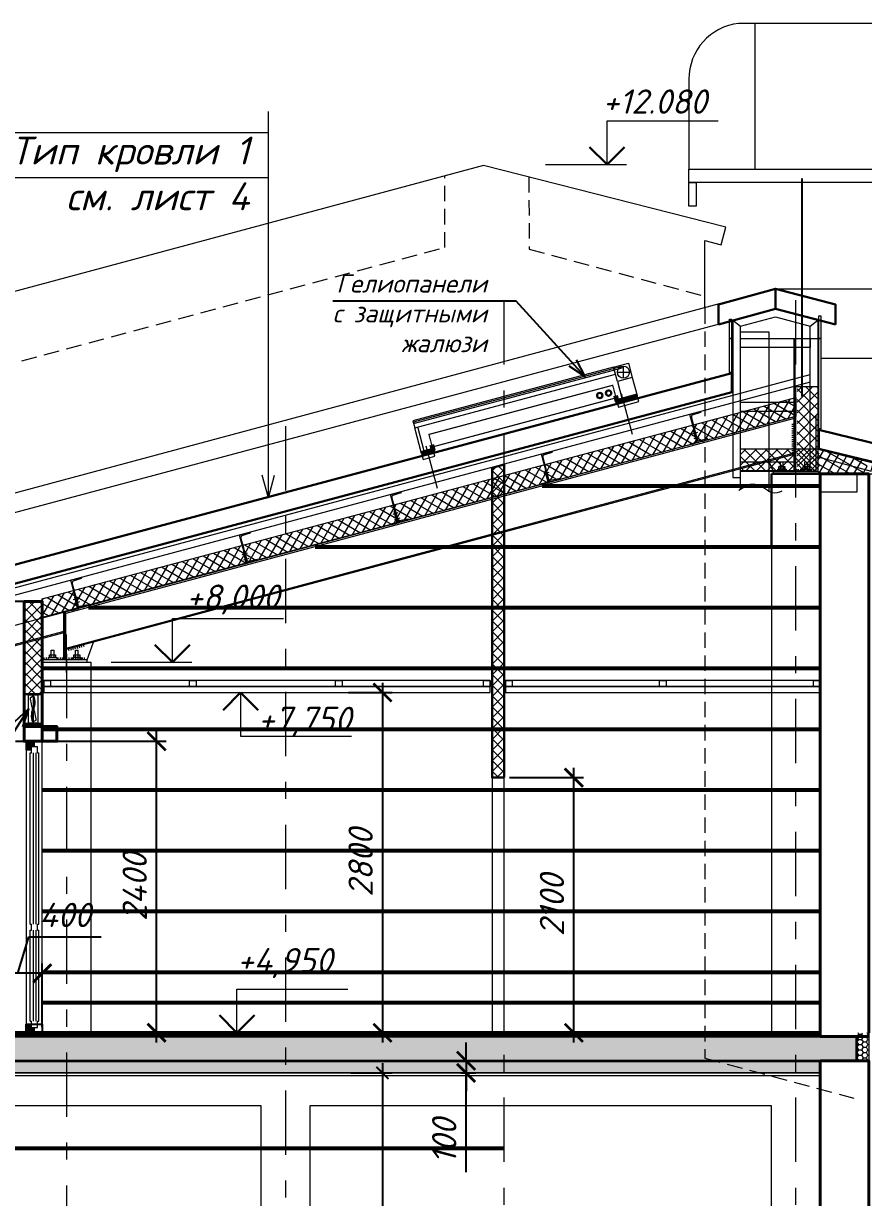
# Model space of a CAD drawing. Header units: millimetres. Extents: x -6419137 to 687965, y -598396 to 179722.
# Drawn here: x 347929 to 354840, y 89715 to 99376 of the extents above; entities that cross this region are included whole.
import ezdxf
from ezdxf.enums import TextEntityAlignment as Align

# ---------------------------------------------------------------- set-up
doc = ezdxf.new("R2010")
doc.units = ezdxf.units.MM
doc.header["$MEASUREMENT"] = 0
doc.linetypes.add('штриховаяX2', pattern=[38.1, 25.4, -12.7])
doc.linetypes.add('Штрихштриховая', pattern=[10936.110735, 5291.666508, -2116.666555, 1411.111116, -2116.666555])
for name, color, linetype, lineweight in [('k_ Металл', 5, 'Continuous', 40), ('Арматура', 72, 'Continuous', 50), ('крыша_Ном._пера__96', 7, 'Continuous', 13), ('Окна ArchiCAD_Ном._пера__96', 7, 'Continuous', 5), ('оси_Ном._пера__96', 7, 'Continuous', 5), ('отделка', 220, 'Continuous', 0), ('перекрытие_Ном._пера__94', 252, 'Continuous', 13), ('перекрытие_Ном._пера__98', 7, 'Continuous', 35), ('подп стены Инжзащита_Ном._пера__96', 7, 'Continuous', 13), ('подп стены Инжзащита_Ном._пера__99', 7, 'Continuous', 40), ('стены внутр_Ном._пера__96', 7, 'Continuous', 13), ('стены внутр_Ном._пера__99', 7, 'Continuous', 30), ('стены наруж_Ном._пера__96', 7, 'Continuous', 13), ('стены наруж_Ном._пера__99', 7, 'Continuous', 40), ('стены02_Ном._пера__99', 7, 'Continuous', 40), ('текст_Ном._пера__1', 7, 'Continuous', 25), ('текст_Ном._пера__96', 7, 'Continuous', 5), ('чертеж_Ном._пера__91', 250, 'Continuous', 5), ('чертеж_Ном._пера__96', 7, 'Continuous', 13), ('чертеж_Ном._пера__98', 7, 'Continuous', 35), ('Штриховка', 7, 'Continuous', 5)]:
    doc.layers.add(name, color=color, linetype=linetype, lineweight=lineweight)
doc.layers.add('Конструкции', color=7, linetype='Continuous', lineweight=5, true_color=0x0000e6)
doc.layers.add('оборудование_Ном._пера__1', color=7, linetype='Continuous', lineweight=5, true_color=0x7a3d00)
for name, color, linetype in [('крыша', 7, 'Continuous'), ('Окна ArchiCAD', 7, 'Continuous'), ('оси', 7, 'Continuous'), ('размеры', 7, 'Continuous'), ('текст', 7, 'Continuous')]:
    doc.layers.add(name, color=color, linetype=linetype)
doc.styles.get("Standard").update_dxf_attribs({"font": 'isocpeui.ttf'})
doc.styles.add('СГЕНЕРИР_СТИЛЬ_1', font='gost_2_304-81_type.ttf')
doc.dimstyles.get("Standard").update_dxf_attribs({"dimtxt": 150, "dimasz": 100, "dimexe": 100, "dimexo": 100, "dimgap": 80, "dimtad": 1, "dimtoh": 1, "dimdec": 0, "dimzin": 0, "dimdsep": 46, "dimtxsty": 'Standard', "dimblk": 'ARCHTICK', "dimblk2": 'ARCHTICK', "dimcen": 0.09, "dimdle": 100, "dimadec": 0, "dimazin": 0, "dimtfac": 1, "dimtdec": 0, "dimtofl": 0, "dimtmove": 0, "dimatfit": 3, "dimfxl": 1, "dimtolj": 1, "dimtzin": 0, "dimarcsym": 0})
doc.dimstyles.new('STEP', dxfattribs={"dimtxt": 200, "dimasz": 150, "dimexe": 80, "dimexo": 80, "dimgap": 80, "dimtad": 1, "dimdec": 0, "dimzin": 0, "dimdsep": 46, "dimtxsty": 'Standard', "dimblk": 'ARCHTICK', "dimcen": 150, "dimdle": 80, "dimadec": 0, "dimazin": 0, "dimtfac": 1, "dimtdec": 0, "dimtofl": 0, "dimtmove": 1, "dimatfit": 3, "dimfxl": 1, "dimtolj": 1, "dimtzin": 0, "dimarcsym": 0})
pattern_1 = [(45, (-85736.95, 50883.57), (-44.194174, 44.194174), []), (135, (-85736.95, 50883.57), (-44.194174, -44.194174), [])]

# ---------------------------------------------------------------- blocks, each defined once
blk = doc.blocks.new('Стандартный маркер сетки[19]_3', base_point=(122747.3, 1172.5))
at = {"layer": 'оси_Ном._пера__96', "linetype": 'Штрихштриховая', "ltscale": 0.1}
blk.add_line((122747.3, -2142), (122747.3, 11720.8), dxfattribs=at)
at = {"layer": 'оси_Ном._пера__96', "style": 'СГЕНЕРИР_СТИЛЬ_1'}
blk.add_attdef('AC_MarkerText_1', text='', height=350, rotation=360, dxfattribs=at).set_placement((122591.2, -3811.7), align=Align.BOTTOM_LEFT)
blk = doc.blocks.new('Стандартный маркер сетки[17]_3', base_point=(114347.3, 2539.6))
at = {"layer": 'оси_Ном._пера__96', "linetype": 'Штрихштриховая', "ltscale": 0.1}
blk.add_line((114347.3, 8601.8), (114347.3, -2142), dxfattribs=at)
at = {"layer": 'оси_Ном._пера__96', "style": 'СГЕНЕРИР_СТИЛЬ_1'}
blk.add_attdef('AC_MarkerText_1', text='', height=350, rotation=360, dxfattribs=at).set_placement((114208.2, -3811.7), align=Align.BOTTOM_LEFT)
blk = doc.blocks.new('Отметка высоты (ГОСТ)[26]_3', base_point=(115341, -142))
at = {"layer": 'чертеж_Ном._пера__91', "linetype": 'Continuous'}
for p, q in [((115341, -142), (115341, 308)), ((115341, 308), (116483, 308)), ((114709, -142), (115541, -142))]:
    blk.add_line(p, q, dxfattribs=at)
at = {"layer": 'чертеж_Ном._пера__98', "linetype": 'Continuous', "lineweight": 30}
for q in [(115161, 38), (115521, 38)]:
    blk.add_line((115341, -142), q, dxfattribs=at)
blk = doc.blocks.new('Элемент разреза_21_1')
at = {"layer": 'Окна ArchiCAD_Ном._пера__96', "linetype": 'Continuous', "true_color": 0x33ccff}
for points in [[(63482.2, 7305), (63482.2, 7350), (63412.2, 7350), (63412.2, 7280), (63457.2, 7280), (63457.2, 7305)], [(63457.2, 5020), (63412.2, 5020), (63412.2, 4950), (63482.2, 4950), (63482.2, 4995), (63457.2, 4995)]]:
    blk.add_hatch(color=140, dxfattribs=at).paths.add_polyline_path(points)
at = {"layer": 'Окна ArchiCAD_Ном._пера__96', "linetype": 'Continuous'}
for p, q in [((63412.2, 7350), (63412.2, 5020)), ((63545.7, 4950), (63545.7, 7350))]:
    blk.add_line(p, q, dxfattribs=at)
at = {"layer": 'Окна ArchiCAD_Ном._пера__96', "color": 140, "linetype": 'Continuous', "true_color": 0x33ccff}
for p, q in [((63412.2, 7350), (63482.2, 7350)), ((63412.2, 7280), (63412.2, 7350)), ((63482.2, 7305), (63482.2, 7350)), ((63412.2, 7280), (63457.2, 7280)), ((63447.2, 7255), (63457.2, 7255)), ((63447.2, 5845), (63447.2, 7255)), ((63457.2, 7255), (63457.2, 7305)), ((63457.2, 7305), (63507.2, 7305)), ((63457.2, 7280), (63457.2, 7305)), ((63457.2, 7305), (63482.2, 7305)), ((63472.2, 5845), (63472.2, 7255)), ((63492.2, 7255), (63492.2, 5845)), ((63507.2, 7255), (63507.2, 7305)), ((63507.2, 7255), (63517.2, 7255)), ((63517.2, 5845), (63517.2, 7255)), ((63447.2, 5845), (63457.2, 5845)), ((63457.2, 5795), (63457.2, 5845)), ((63507.2, 5795), (63507.2, 5845)), ((63507.2, 5845), (63517.2, 5845)), ((63447.2, 5795), (63457.2, 5795)), ((63447.2, 5045), (63447.2, 5795)), ((63472.2, 5045), (63472.2, 5795)), ((63492.2, 5795), (63492.2, 5045)), ((63507.2, 5795), (63517.2, 5795)), ((63517.2, 5045), (63517.2, 5795)), ((63447.2, 5045), (63457.2, 5045)), ((63457.2, 4995), (63457.2, 5045)), ((63507.2, 4995), (63507.2, 5045)), ((63507.2, 5045), (63517.2, 5045)), ((63412.2, 5020), (63457.2, 5020)), ((63412.2, 4950), (63412.2, 5020)), ((63457.2, 4995), (63457.2, 5020)), ((63457.2, 4995), (63507.2, 4995)), ((63457.2, 4995), (63482.2, 4995)), ((63482.2, 4950), (63482.2, 4995))]:
    blk.add_line(p, q, dxfattribs=at)
at = {"layer": 'Окна ArchiCAD_Ном._пера__96', "linetype": 'Continuous'}
blk.add_lwpolyline([(63545.7, 7350), (63412.2, 7350)], dxfattribs=at)
blk = doc.blocks.new('_ArchTick')
at = {"color": 0, "linetype": 'ByBlock', "const_width": 0.15}
blk.add_lwpolyline([(-0.5, -0.5), (0.5, 0.5)], dxfattribs=at)
blk = doc.blocks.new('*D643')
at = {"layer": 'Defpoints', "color": 0, "transparency": 16777216}
for p in [(347783.2, 93470), (349023.9, 93470), (348522.6, 91070)]:
    blk.add_point(p, dxfattribs=at)
at = {"layer": 'размеры', "color": 0, "lineweight": -2, "transparency": 16777216}
for p, q in [((349023.9, 90990), (349023.9, 93550)), ((347863.2, 93470), (349103.9, 93470)), ((348602.6, 91070), (349103.9, 91070))]:
    blk.add_line(p, q, dxfattribs=at)
at = {"layer": 'размеры', "color": 0, "lineweight": -2, "transparency": 16777216, "xscale": 150, "yscale": 150, "zscale": 150}
for p, rotation in [((349023.9, 93470), 90), ((349023.9, 91070), 270)]:
    blk.add_blockref('_ArchTick', p, dxfattribs=dict(at, rotation=rotation))
at = {"layer": 'размеры', "color": 0, "transparency": 16777216, "insert": (348843.9, 92270), "char_height": 200, "attachment_point": 5, "rotation": 90}
blk.add_mtext('\\A1;2400', dxfattribs=at)
blk = doc.blocks.new('*D648')
at = {"layer": 'Defpoints', "color": 0, "transparency": 16777216}
for p in [(350522.7, 93870.3), (350457.4, 91070), (350882.6, 91070)]:
    blk.add_point(p, dxfattribs=at)
at = {"layer": 'размеры', "color": 0, "lineweight": -2, "transparency": 16777216}
for p, q in [((350882.6, 93950.3), (350882.6, 90990)), ((350602.7, 93870.3), (350962.6, 93870.3)), ((350537.4, 91070), (350962.6, 91070))]:
    blk.add_line(p, q, dxfattribs=at)
at = {"layer": 'размеры', "color": 0, "lineweight": -2, "transparency": 16777216, "xscale": 150, "yscale": 150, "zscale": 150}
for p, rotation in [((350882.6, 93870.3), 90), ((350882.6, 91070), 270)]:
    blk.add_blockref('_ArchTick', p, dxfattribs=dict(at, rotation=rotation))
at = {"layer": 'размеры', "color": 0, "transparency": 16777216, "insert": (350702.6, 92470.2), "char_height": 200, "attachment_point": 5, "rotation": 90}
blk.add_mtext('\\A1;2800', dxfattribs=at)
blk = doc.blocks.new('*D650')
at = {"layer": 'Defpoints', "color": 0, "transparency": 16777216}
for p in [(350522.7, 90740), (350457.4, 86120), (350882.6, 86120)]:
    blk.add_point(p, dxfattribs=at)
at = {"layer": 'размеры', "color": 0, "lineweight": -2, "transparency": 16777216}
for p, q in [((350882.6, 90820), (350882.6, 86040)), ((350622.7, 90740), (350962.6, 90740)), ((350557.4, 86120), (350962.6, 86120))]:
    blk.add_line(p, q, dxfattribs=at)
at = {"layer": 'размеры', "color": 0, "lineweight": -2, "transparency": 16777216, "xscale": 100, "yscale": 100, "zscale": 100}
for p, rotation in [((350882.6, 90740), 90), ((350882.6, 86120), 270)]:
    blk.add_blockref('_ArchTick', p, dxfattribs=dict(at, rotation=rotation))
at = {"layer": 'размеры', "color": 0, "transparency": 16777216, "insert": (350727.6, 88430), "char_height": 150, "attachment_point": 5, "rotation": 90}
blk.add_mtext('\\A1;4620', dxfattribs=at)
blk = doc.blocks.new('*D651')
at = {"layer": 'Defpoints', "color": 0, "transparency": 16777216}
for p in [(351446.4, 90840), (351446.4, 90740), (351570.3, 90740)]:
    blk.add_point(p, dxfattribs=at)
at = {"layer": 'размеры', "color": 0, "lineweight": -2, "transparency": 16777216}
for p, q in [((351570.3, 90840), (351570.3, 90990)), ((351526.4, 90840), (351650.3, 90840)), ((351570.3, 90840), (351570.3, 90740)), ((351526.4, 90740), (351650.3, 90740)), ((351570.3, 90740), (351570.3, 90590)), ((351570.3, 89924.4), (351570.3, 90740))]:
    blk.add_line(p, q, dxfattribs=at)
at = {"layer": 'размеры', "color": 0, "lineweight": -2, "transparency": 16777216, "xscale": 150, "yscale": 150, "zscale": 150}
for p, rotation in [((351570.3, 90840), 270), ((351570.3, 90740), 90)]:
    blk.add_blockref('_ArchTick', p, dxfattribs=dict(at, rotation=rotation))
at = {"layer": 'размеры', "color": 0, "transparency": 16777216, "insert": (351390.3, 90177.5), "char_height": 200, "attachment_point": 5, "rotation": 90}
blk.add_mtext('\\A1;100', dxfattribs=at)
blk = doc.blocks.new('*D652')
at = {"layer": 'Defpoints', "color": 0, "transparency": 16777216}
for p in [(351846.6, 93170), (352456.6, 93170), (351846.6, 91070)]:
    blk.add_point(p, dxfattribs=at)
at = {"layer": 'размеры', "color": 0, "lineweight": -2, "transparency": 16777216}
for p, q in [((352456.6, 90990), (352456.6, 93250)), ((351926.6, 93170), (352536.6, 93170)), ((351926.6, 91070), (352536.6, 91070))]:
    blk.add_line(p, q, dxfattribs=at)
at = {"layer": 'размеры', "color": 0, "lineweight": -2, "transparency": 16777216, "xscale": 150, "yscale": 150, "zscale": 150}
for p, rotation in [((352456.6, 93170), 90), ((352456.6, 91070), 270)]:
    blk.add_blockref('_ArchTick', p, dxfattribs=dict(at, rotation=rotation))
at = {"layer": 'размеры', "color": 0, "transparency": 16777216, "insert": (352276.6, 92120), "char_height": 200, "attachment_point": 5, "rotation": 90}
blk.add_mtext('\\A1;2100', dxfattribs=at)
blk = doc.blocks.new('*D654')
at = {"layer": 'Defpoints', "color": 0, "transparency": 16777216}
for p in [(346911.4, 94619.6), (347933.6, 94619.6), (347740.1, 93470)]:
    blk.add_point(p, dxfattribs=at)
at = {"layer": 'размеры', "color": 0, "lineweight": -2, "transparency": 16777216}
for p, q in [((346911.4, 93390), (346911.4, 94699.6)), ((347853.6, 94619.6), (346831.4, 94619.6)), ((347660.1, 93470), (346831.4, 93470))]:
    blk.add_line(p, q, dxfattribs=at)
at = {"layer": 'размеры', "color": 0, "lineweight": -2, "transparency": 16777216, "xscale": 150, "yscale": 150, "zscale": 150}
for p, rotation in [((346911.4, 94619.6), 90), ((346911.4, 93470), 270)]:
    blk.add_blockref('_ArchTick', p, dxfattribs=dict(at, rotation=rotation))
at = {"layer": 'размеры', "color": 0, "transparency": 16777216, "insert": (346731.4, 94044.8), "char_height": 200, "attachment_point": 5, "rotation": 90}
blk.add_mtext('\\A1;1150', dxfattribs=at)
blk = doc.blocks.new('A$C79FA3FF9')
at = {"layer": 'крыша', "lineweight": 5}
for points in [[(709.4, 6813.1), (-971.7, 6813.1)], [(-837.3, 6813.1), (-837.3, 5613.1)], [(-1380.9, 6357.6), (-1380.9, 5613.1), (1093, 5613.1), (1093, 6475.7)]]:
    blk.add_lwpolyline(points, dxfattribs=at)
for points in [[(-1380.9, 5613.1), (393, 5613.1), (393, 5504.8), (-1380.9, 5504.8)], [(-1380.9, 5504.8), (-1322.2, 5504.8), (-1322.2, 5309), (-1380.9, 5309)]]:
    blk.add_lwpolyline(points, close=True, dxfattribs=at)
blk.add_arc((-921.4, 6356.3), 459.6, 96.28168, 180.16958, dxfattribs=at)
blk = doc.blocks.new('Линия_3_3', base_point=(116811.5, 8232.6))
at = {"layer": 'текст_Ном._пера__96', "linetype": 'Continuous'}
for q in [(116811.5, 11413.2), (116761.5, 8419.2), (116861.5, 8419.2)]:
    blk.add_line((116811.5, 8232.6), q, dxfattribs=at)
blk = doc.blocks.new('*D657')
at = {"layer": 'Defpoints', "color": 0, "transparency": 16777216}
for p in [(347683.6, 91560.1), (347683.6, 91040), (348083.6, 91040)]:
    blk.add_point(p, dxfattribs=at)
at = {"layer": 'размеры', "color": 0, "lineweight": -2, "transparency": 16777216}
for p, q in [((347883.6, 91560.1), (347973.6, 91860.1)), ((347973.6, 91860.1), (348568.3, 91860.1)), ((347683.6, 91120), (347683.6, 91640.1)), ((348083.6, 91120), (348083.6, 91640.1)), ((348163.6, 91560.1), (347603.6, 91560.1))]:
    blk.add_line(p, q, dxfattribs=at)
at = {"layer": 'размеры', "color": 0, "lineweight": -2, "transparency": 16777216, "xscale": 150, "yscale": 150, "zscale": 150, "rotation": 180}
blk.add_blockref('_ArchTick', (347683.6, 91560.1), dxfattribs=at)
at = {"layer": 'размеры', "color": 0, "lineweight": -2, "transparency": 16777216, "xscale": 150, "yscale": 150, "zscale": 150}
blk.add_blockref('_ArchTick', (348083.6, 91560.1), dxfattribs=at)
at = {"layer": 'размеры', "color": 0, "transparency": 16777216, "insert": (348270.9, 92040.1), "char_height": 200, "attachment_point": 5}
blk.add_mtext('\\A1;400', dxfattribs=at)
blk = doc.blocks.new('*U591')
for points in [[(0, -0.5), (0, 0.5)], [(1, -0.5), (1, 0.5)], [(2, -0.5), (2, 0.5)], [(3, -0.5), (3, 0.5)], [(4, -0.5), (4, 0.5)], [(5, -0.5), (5, 0.5)], [(6, -0.5), (6, 0.5)], [(7, -0.5), (7, 0.5)]]:
    blk.add_lwpolyline(points)
blk = doc.blocks.new('*U594')
for points in [[(0, -0.5), (0, 0.5)], [(1, -0.5), (1, 0.5)], [(2, -0.5), (2, 0.5)], [(3, -0.5), (3, 0.5)], [(4, -0.5), (4, 0.5)], [(5, -0.5), (5, 0.5)], [(6, -0.5), (6, 0.5)], [(7, -0.5), (7, 0.5)]]:
    blk.add_lwpolyline(points)
blk = doc.blocks.new('*U590')
for points in [[(0, -0.5), (0, 0.5)], [(1, -0.5), (1, 0.5)], [(2, -0.5), (2, 0.5)]]:
    blk.add_lwpolyline(points)
blk = doc.blocks.new('*U592')
for points in [[(0, -0.5), (0, 0.5)], [(1, -0.5), (1, 0.5)]]:
    blk.add_lwpolyline(points)
blk = doc.blocks.new('*U589')
for points in [[(0, -0.5), (0, 0.5)], [(1, -0.5), (1, 0.5)], [(2, -0.5), (2, 0.5)], [(3, -0.5), (3, 0.5)], [(4, -0.5), (4, 0.5)], [(5, -0.5), (5, 0.5)], [(6, -0.5), (6, 0.5)], [(7, -0.5), (7, 0.5)], [(8, -0.5), (8, 0.5)], [(9, -0.5), (9, 0.5)], [(10, -0.5), (10, 0.5)], [(11, -0.5), (11, 0.5)], [(12, -0.5), (12, 0.5)], [(13, -0.5), (13, 0.5)]]:
    blk.add_lwpolyline(points)
blk = doc.blocks.new('*U595')
for p, q in [((0, 0), (0, 240)), ((0, 240), (90, 240)), ((5.6, 22), (5.6, 218)), ((86.2, 231.8), (15.6, 228.5)), ((90, 240), (90, 235.8)), ((90, 0), (0, 0)), ((86.2, 8.2), (15.6, 11.5)), ((90, 4.2), (90, 0))]:
    blk.add_line(p, q)
for centre, radius, start, end in [((16.1, 218), 10.5, 92.70236, 180), ((86, 235.8), 4, 272.70236, 360), ((16.1, 22), 10.5, 180, 267.29764), ((86, 4.2), 4, 0, 87.29764)]:
    blk.add_arc(centre, radius, start, end)
blk = doc.blocks.new('*U593')
at = {"color": 0, "linetype": 'ByBlock', "lineweight": -2}
for p, q in [((-6, 16), (-6, 96.7)), ((0, 100), (-2.7, 100)), ((0, 0), (0, 100)), ((-63, 0), (-63, 2.7)), ((-63, 0), (0, 0)), ((-59.7, 6), (-16, 6))]:
    blk.add_line(p, q, dxfattribs=at)
for centre, radius, start, end in [((-2.7, 96.7), 3.3, 89.04503, 179.97781), ((-59.7, 2.7), 3.3, 90, 180), ((-16, 16), 10, 270, 0)]:
    blk.add_arc(centre, radius, start, end, dxfattribs=at)
blk = doc.blocks.new('A$C38E10AA4')
at = {"layer": 'Штриховка', "lineweight": 0}
h = blk.add_hatch(dxfattribs=at)
h.set_pattern_fill('ANSI37', color=52, scale=500, angle=90)
h.set_pattern_definition([(135, (48216.44, -439061.11), (-44.194174, -44.194174), []), (225, (48216.44, -439061.11), (44.194174, -44.194174), [])])
h.paths.add_polyline_path([(2714.9, 1088), (3353.4, 1088), (3353.4, 1273), (2714.9, 1273)])
h = blk.add_hatch(dxfattribs=at)
h.set_pattern_fill('ANSI37', color=52, scale=500, angle=105)
h.set_pattern_definition([(150, (-115389.38, -120404.83), (-31.25, -54.126588), []), (240, (-115389.38, -120404.83), (54.126588, -31.25), [])])
h.paths.add_polyline_path([(3351.9, 1269.1), (3757.9, 1167.8), (3756.1, 1068), (3351.9, 1068), (3351.9, 1068)])
at = {"color": 52, "lineweight": 5}
blk.add_lwpolyline([(2714.9, 937.3), (2714.9, 2236), (2948, 2236), (2948, 927.1)], dxfattribs=at)
for points in [[(1825.3, 1859.8), (1865.3, 1711.7)], [(1702.6, 1827), (1742.6, 1678.9)], [(116.5, 1243.4), (60.3, 1453.9)], [(91.2, 1236.6), (34.9, 1447.1)]]:
    blk.add_lwpolyline(points)
at = {"layer": 'k_ Металл', "lineweight": 0}
for points in [[(2361.2, 1407.9), (2318, 1395.2)], [(2373.4, 1369.8), (2330.2, 1357.1)], [(1139, 1080.2), (1095.9, 1067.5)], [(-102.7, 747.5), (-145.8, 734.8)], [(-87.6, 703.1), (-130.7, 690.4)], [(-1344.4, 414.8), (-1387.5, 402.1)], [(-1329.3, 370.3), (-1372.5, 357.6)], [(-2732.2, 42.7), (-2775.3, 30)], [(-2722.4, 13.8), (-2765.6, 1.1)]]:
    blk.add_lwpolyline(points, dxfattribs=at)
at = {"layer": 'Конструкции', "color": 253, "lineweight": 0, "ltscale": 200, "true_color": 0xa3a3a3}
blk.add_line((3166.2, 1088), (3166.2, 2182.6), dxfattribs=at)
at = {"layer": 'Конструкции', "color": 5, "lineweight": 0, "ltscale": 200}
for p, q in [((3338.2, 1088), (3338.2, 1552.3)), ((2985.8, 1088), (2948.1, 1171.5))]:
    blk.add_line(p, q, dxfattribs=at)
at = {"layer": 'Конструкции', "linetype": 'Continuous', "lineweight": 0, "ltscale": 5}
for p, q in [((3156.4, 1538.3), (-5234.6, -710.4)), ((3156.4, 1524.2), (-2834.6, -81.4)), ((3156.4, 1237.7), (-2834.6, -367.9)), ((3156.4, 1227.3), (-2834.6, -378.2)), ((756.4, 594.6), (-2834.6, -367.8)), ((756.4, 584.2), (-2834.6, -378.1)), ((-2852.6, -229.2), (-5240.6, -869.2)), ((-2852.6, -239.6), (-5240.6, -879.5))]:
    blk.add_line(p, q, dxfattribs=at)
at = {"layer": 'Конструкции', "lineweight": 0}
for p, q in [((3338.2, 1088), (3338.2, 1443.5)), ((3338.2, 1088), (3338.2, 1443.5)), ((3338.2, 1088), (3338.2, 1443.5)), ((3045.3, 1108), (3045.3, 1168)), ((3045.3, 1168), (3067.5, 1168)), ((3067.5, 1108), (3067.5, 1168)), ((3245.3, 1108), (3245.3, 1168)), ((3267.5, 1108), (3267.5, 1168)), ((-2852.6, -462), (-2852.6, -72.2)), ((-2843.6, -462), (-2843.6, -69.5)), ((-2834.6, -462), (-2834.6, -67.1)), ((-2954.7, -442), (-2954.7, -382)), ((-2954.7, -382), (-2932.5, -382)), ((-2932.5, -442), (-2932.5, -382)), ((-2754.7, -442), (-2754.7, -382)), ((-2754.7, -382), (-2732.5, -382)), ((-2732.5, -442), (-2732.5, -382))]:
    blk.add_line(p, q, dxfattribs=at)
at = {"layer": 'Конструкции', "linetype": 'Continuous', "lineweight": 0, "ltscale": 5}
for points in [[(3001.9, 2592), (3001.9, 2526.8)], [(2651.9, 2331.8), (3001.9, 2425.7), (3351.9, 2332.7)], [(2714.9, 2283.5), (3002, 2360.5), (3289.7, 2284.1)], [(3288.9, 1822.4), (-6027.6, -674.2), (-6043.1, -616.2), (3288.9, 1884.6)]]:
    blk.add_lwpolyline(points, dxfattribs=at)
for points in [[(2651.9, 2329.5), (2651.9, 1038), (2714.9, 1038), (2714.9, 2281.2)], [(3351.9, 2333), (3351.9, 1088), (3288.9, 1088), (3288.9, 2283.7)], [(3288.9, 2106.6), (2714.9, 2106.6), (2714.9, 2182.6), (3288.9, 2182.6)], [(3156.4, 1581.9), (2714.9, 1581.9), (2714.9, 1657.9), (3156.4, 1657.9)], [(3156.4, 1092), (2714.9, 1092), (2714.9, 1168), (3156.4, 1168)]]:
    blk.add_lwpolyline(points, close=True, dxfattribs=at)
at = {"layer": 'Конструкции', "color": 253, "lineweight": 0, "ltscale": 200, "true_color": 0xa3a3a3}
blk.add_lwpolyline([(3351.9, 1088), (3156.4, 1088), (3156.4, 2182.6), (3351.9, 2182.6)], close=True, dxfattribs=at)
at = {"layer": 'Конструкции'}
for points in [[(3288.9, 1822.4), (3288.9, 1884.6)], [(3789.7, 1089.6), (3807.4, 1155.4), (3351.9, 1269.2), (3351.9, 1206.9), (3789.7, 1089.6)]]:
    blk.add_lwpolyline(points, dxfattribs=at)
at = {"layer": 'Конструкции', "lineweight": 0}
for points in [[(3356.1, 1068), (2985.8, 1068), (2985.8, 1088), (3356.1, 1088)], [(3356.1, 1068), (2985.8, 1068), (2985.8, 1088), (3356.1, 1088)], [(3356.1, 1068), (2985.8, 1068), (2985.8, 1088), (3356.1, 1088)], [(3090.4, 1088), (3022.4, 1088), (3022.4, 1108), (3090.4, 1108)], [(3080.4, 1108), (3030.4, 1108), (3030.4, 1128), (3080.4, 1128)], [(3290.4, 1088), (3222.4, 1088), (3222.4, 1108), (3290.4, 1108)], [(3280.4, 1108), (3230.4, 1108), (3230.4, 1128), (3280.4, 1128)], [(-3028.7, -482), (-2658.5, -482), (-2658.5, -462), (-3028.7, -462)], [(-2909.6, -462), (-2977.6, -462), (-2977.6, -442), (-2909.6, -442)], [(-2919.6, -442), (-2969.6, -442), (-2969.6, -422), (-2919.6, -422)], [(-2709.6, -462), (-2777.6, -462), (-2777.6, -442), (-2709.6, -442)], [(-2719.6, -442), (-2769.6, -442), (-2769.6, -422), (-2719.6, -422)]]:
    blk.add_lwpolyline(points, close=True, dxfattribs=at)
at = {"layer": 'Конструкции', "color": 5, "lineweight": 0, "ltscale": 200}
blk.add_lwpolyline([(3356.1, 1068), (2985.8, 1068), (2985.8, 1088), (3356.1, 1088)], close=True, dxfattribs=at)
blk.add_lwpolyline([(3356.1, 1068), (2985.8, 1068), (2985.8, 1088), (3356.1, 1088)], close=True, dxfattribs=at)
blk.add_lwpolyline([(3356.1, 1068), (2985.8, 1068), (2985.8, 1088), (3356.1, 1088)], close=True, dxfattribs=at)
at = {"layer": 'Конструкции', "lineweight": 0}
for points in [[(-3028.7, -462), (-3028.7, -286.8)], [(-2658.5, -462), (-2608.4, -317.5)]]:
    blk.add_lwpolyline(points, dxfattribs=at)
at = {"layer": 'Конструкции', "color": 52, "linetype": 'Continuous', "lineweight": 5, "ltscale": 5}
blk.add_spline([(2702.3, 933.6), (2807.8, 984.4), (2918.6, 946.6), (2979.4, 913.4), (3059.3, 928.4)], degree=3, dxfattribs=at)
at = {"layer": 'крыша', "color": 32, "lineweight": 30, "true_color": 0xb35900}
for points in [[(2533.4, 2296.9), (2533.4, 2463), (3001.9, 2592)], [(3496.4, 2296.9), (3496.4, 2463), (3001.9, 2592), (3001.9, 2425.7), (3496.4, 2296.9)], [(3001.9, 2425.7), (2533.4, 2296.9)], [(-6106.2, -595.6), (2644.7, 1740.4), (2644.7, 1896.9), (-6145, -450.2), (-6106.2, -595.6)], [(3870.6, 1150.8), (3359.8, 1274.3), (3359.8, 1430.8), (3909.4, 1296.2), (3870.6, 1150.8)]]:
    blk.add_lwpolyline(points, dxfattribs=at)
at = {"layer": 'крыша', "color": 32, "lineweight": 9, "true_color": 0xb35900}
for points in [[(2652.7, 2497.3), (-6145.1, 132.9), (-6106.3, -12)], [(-6106.3, -12), (2623.9, 2323.7)]]:
    blk.add_lwpolyline(points, dxfattribs=at)
at = {"layer": 'отделка'}
for points in [[(2642.3, 2182.6), (2623.9, 2182.6), (2623.9, 2341.4), (2642.3, 2341.4)], [(3377.1, 2182.6), (3358.7, 2182.6), (3358.7, 2369.2), (3377.1, 2369.2)]]:
    blk.add_lwpolyline(points, close=True, dxfattribs=at)
at = {"layer": 'отделка', "color": 0, "lineweight": 20}
for points in [[(2623.9, 2182.6), (2642.3, 2182.6), (2642.3, 1901), (2623.9, 1901)], [(3358.7, 2182.6), (3377.1, 2182.6), (3377.1, 1438.3), (3358.7, 1438.3)]]:
    blk.add_lwpolyline(points, close=True, dxfattribs=at)
at = {"layer": 'Штриховка'}
for p, q in [((1752.3, 1859.9), (1752.3, 1949.9)), ((1707.3, 1904.9), (1797.3, 1904.9))]:
    blk.add_line(p, q, dxfattribs=at)
for points in [[(1670.8, 1946), (19.6, 1504.5), (34.9, 1447.1), (1686.1, 1888.7)], [(1739.5, 1952.7), (33.6, 1496.5), (36.7, 1484.9), (1742.6, 1941.1)], [(1670.8, 1946), (1793.5, 1978.9), (1825.3, 1859.8), (1702.6, 1827)], [(1710.6, 1617.1), (1878.8, 1662.6), (1865.6, 1711.8), (1697.4, 1666.4)], [(104.3, 1187.3), (200, 1212.9), (186.8, 1262.2), (91.2, 1236.6)]]:
    blk.add_lwpolyline(points, close=True, dxfattribs=at)
at = {"layer": 'Штриховка', "color": 174, "true_color": 0x0000ad, "const_width": 10}
blk.add_lwpolyline([(179.6, 1289.1), (1691.5, 1693.6), (1663.8, 1797.1), (151.9, 1392.5)], close=True, dxfattribs=at)
at = {"layer": 'Штриховка', "lineweight": 60}
for points in [[(1687.7, 1712.2), (1698.7, 1666.7), (1866.9, 1712.2)], [(173.5, 1307.3), (186.7, 1262.4), (91.1, 1236.9)]]:
    blk.add_lwpolyline(points, dxfattribs=at)
at = {"layer": 'Штриховка'}
for points in [[(1734.6, 1728.8), (1824.3, 1393.6)], [(127.1, 1298.7), (220.7, 949.1)]]:
    blk.add_lwpolyline(points, dxfattribs=at)
at = {"layer": 'Штриховка', "color": 52, "lineweight": 0}
blk.add_lwpolyline([(2714.9, 1088), (2714.9, 1273), (3351.9, 1273), (3351.9, 1088)], close=True, dxfattribs=at)
at = {"layer": 'Штриховка'}
blk.add_circle((1752.3, 1904.9), 49.5, dxfattribs=at)
at = {"layer": 'Штриховка', "color": 5, "lineweight": 30}
blk.add_circle((1629.7, 1732.7), 22.1, dxfattribs=at)
at = {"layer": 'Штриховка', "color": 1, "lineweight": 30}
blk.add_circle((1557.5, 1712.7), 22.1, dxfattribs=at)
at = {"layer": 'k_ Металл', "lineweight": 0, "rotation": 15}
for p in [(2361.9, 1325.6), (1139.8, 997.8), (-101.9, 665.1), (-1343.6, 332.4), (-2731.4, -39.7)]:
    blk.add_blockref('*U593', p, dxfattribs=at)
at = {"layer": 'Конструкции', "lineweight": 0, "rotation": 15}
for p in [(2361.9, 1325.6), (1139.8, 997.8), (-101.9, 665.1), (-1343.6, 332.4), (-2731.4, -39.7)]:
    blk.add_blockref('*U595', p, dxfattribs=at)
at = {"layer": 'Конструкции', "lineweight": 0, "yscale": 18, "zscale": 18}
for name, p, xscale, rotation in [('*U589', (3147.4, 1243.3), -18, 270), ('*U591', (-2809.7, -380.8), 18, 15.22253172593851)]:
    blk.add_blockref(name, p, dxfattribs=dict(at, xscale=xscale, rotation=rotation))
at = {"layer": 'Конструкции', "lineweight": 0, "xscale": 18, "yscale": 18, "zscale": 18}
for name, p in [('*U594', (3192.9, 1097.1)), ('*U592', (-3012.9, -453)), ('*U590', (-2898.1, -453)), ('*U594', (-2807.1, -452.9))]:
    blk.add_blockref(name, p, dxfattribs=at)
blk = doc.blocks.new('A$C704F0043')
at = {"layer": 'оборудование_Ном._пера__1'}
for points in [[(-27.1, 59.1), (-26.6, 56.1), (-18.9, 20.3)], [(-25.1, 68.1), (-5.1, 79.5)], [(-11, -25.9), (-11, -25.9), (-11, -9.6)], [(0.8, -9.6), (0.9, -9.6), (0.9, -25.9), (0.8, -25.9)], [(16.9, -94.6), (16.3, -91.6), (8.6, -55.8)], [(14.9, -103.6), (-5.1, -115)]]:
    blk.add_lwpolyline(points, dxfattribs=at)
for centre, radius, start, end in [((-18.9, 62.1), 8.72, 135.76912, 199.74953), ((-86, 40.1), 89.9, 326.45694, 25.976), ((75.7, -75.6), 89.9, 146.45694, 205.976), ((8.6, -97.6), 8.72, 315.76912, 19.74953)]:
    blk.add_arc(centre, radius, start, end, dxfattribs=at)
for centre, major_axis in [((-5.1, 32.9), (0, 46.6)), ((-5.1, -68.4), (0, -46.6))]:
    blk.add_ellipse(centre, major_axis=major_axis, ratio=0.305933, start_param=1.84417, end_param=6.283185, dxfattribs=at)

msp = doc.modelspace()

# ---------------------------------------------------------------- hatches: boundary and pattern name
at = {"layer": 'перекрытие_Ном._пера__94', "linetype": 'Continuous'}
msp.add_hatch(color=256, dxfattribs=at).paths.add_polyline_path([(354783.6, 90840), (354783.6, 91040), (345283.6, 91040), (345283.6, 90840)])
at = {"layer": 'стены внутр_Ном._пера__96'}
h = msp.add_hatch(dxfattribs=at)
h.set_pattern_fill('ANSI37', color=256, scale=500)
h.set_pattern_definition(pattern_1)
h.paths.add_polyline_path([(351883.6, 95745.7), (351783.6, 95718.9), (351783.6, 93170), (351883.6, 93170)])
at = {"layer": 'стены наруж_Ном._пера__99', "lineweight": 0}
h = msp.add_hatch(dxfattribs=at)
h.set_pattern_fill('ANSI37', color=251, scale=500)
h.set_pattern_definition([(45, (-89525.42, 50488.62), (-44.194174, 44.194174), []), (135, (-89525.42, 50488.62), (-44.194174, -44.194174), [])])
h.paths.add_polyline_path([(348083.6, 93591), (348083.6, 94619.6), (347933.6, 94619.6), (347933.6, 93591)])
h.paths.add_polyline_path([(347933.6, 93850.8), (348083.6, 93850.8), (348083.6, 93619.5), (347933.6, 93619.5)], flags=16)
at = {"layer": 'Штриховка', "lineweight": 0}
h = msp.add_hatch(dxfattribs=at)
h.set_pattern_fill('ANSI37', color=52, scale=500)
h.set_pattern_definition(pattern_1)
h.paths.add_polyline_path([(354293.4, 96388.9), (354293.4, 95690), (354479.1, 95690), (354465.3, 96383)])
h = msp.add_hatch(dxfattribs=at)
h.set_pattern_fill('ANSI37', color=52, scale=500, angle=105)
h.set_pattern_definition([(150, (221371.21, -28970.68), (-31.25, -54.126588), []), (240, (221371.21, -28970.68), (54.126588, -31.25), [])])
h.paths.add_polyline_path([(353827.5, 96174.1), (353827.5, 96018), (354283.6, 96142.2), (354283.6, 96298.3)])
h.paths.add_polyline_path([(348083.6, 94642.8), (348083.6, 94486.9), (353827.5, 96018), (353827.5, 96174.1)])
at = {"layer": 'Штриховка'}
h = msp.add_hatch(dxfattribs=at)
h.set_pattern_fill('HONEY', color=20, scale=200)
h.set_pattern_definition([(360, (366201.007, 25284.87), (37.5, 21.650635), [25, -50]), (120, (366201.007, 25284.87), (-37.5, 21.650635), [25, -50]), (60, (366201.007, 25284.87), (2e-14, 43.30127), [-50, 25])])
h.paths.add_polyline_path([(354783.4, 90840), (354833.4, 90840), (354883.4, 90840), (354883.4, 91070), (354783.6, 91070)])
h = msp.add_hatch(dxfattribs=at)
h.set_pattern_fill('HONEY', color=20, scale=200, angle=-90)
h.set_pattern_definition([(270, (280128.464, 79422.42), (21.650635, -37.5), [25, -50]), (30, (280128.464, 79422.42), (21.650635, 37.5), [25, -50]), (330, (280128.464, 79422.42), (43.30127, -2e-14), [-50, 25])])
h.paths.add_polyline_path([(349583.6, 90840), (349583.6, 90740), (354483.6, 90740), (354483.5, 90840)])
h.paths.add_polyline_path([(349583.6, 90740), (349583.6, 90840), (345683.5, 90840), (345683.6, 90740)])

# ---------------------------------------------------------------- linework, layer by layer
at = {"layer": 'k_ Металл'}
msp.add_lwpolyline([(348083.6, 93590), (348083.6, 93470), (348203.6, 93470), (348203.6, 93590), (348083.6, 93590)], dxfattribs=at)
at = {"layer": 'Арматура', "lineweight": 53}
for points in [[(352195.1, 95570.3), (354483.6, 95570.3)], [(350329.3, 95070.3), (354483.6, 95070.3)], [(348463.6, 94570.3), (354483.6, 94570.3)], [(348083.6, 94070.3), (354483.6, 94070.3)], [(348083.6, 93570.3), (354483.6, 93570.3)], [(348083.6, 93070.3), (354483.6, 93070.3)], [(348083.6, 92570.3), (354483.6, 92570.3)], [(348083.6, 92070.3), (354483.6, 92070.3)], [(348083.6, 91570.3), (354483.6, 91570.3)], [(348083.6, 91320.3), (354483.6, 91320.3)], [(345083.6, 90120), (351883.6, 90120)]]:
    msp.add_lwpolyline(points, dxfattribs=at)
at = {"layer": 'Арматура', "color": 20, "lineweight": 53}
msp.add_lwpolyline([(345283.6, 91070), (354483.6, 91070.3)], dxfattribs=at)
at = {"layer": 'Конструкции', "color": 0}
for points in [[(354483.6, 95670), (354083.6, 95670), (354083.6, 91040), (354483.6, 91040)], [(348483.6, 91040), (348083.6, 91040), (348083.6, 94120), (348483.6, 94120)]]:
    msp.add_lwpolyline(points, close=True, dxfattribs=at)
at = {"layer": 'Конструкции', "color": 0, "lineweight": 30}
msp.add_lwpolyline([(354083.6, 95670), (354483.5, 95670), (354483.5, 95070), (354083.6, 95070)], close=True, dxfattribs=at)
at = {"layer": 'Конструкции', "color": 0, "lineweight": 20}
msp.add_lwpolyline([(354483.6, 95670), (354783.6, 95670), (354783.6, 95520), (354483.6, 95520)], close=True, dxfattribs=at)
at = {"layer": 'Конструкции', "color": 5}
msp.add_lwpolyline([(348283.6, 94036.3), (348283.6, 94346.9)], dxfattribs=at)
at = {"layer": 'Конструкции', "color": 0}
msp.add_lwpolyline([(345683.6, 90840), (354483.6, 90840), (354483.6, 85969.6), (354083.6, 85969.6), (354083.6, 90470), (350283.6, 90470), (350283.6, 85969.6), (349883.6, 85969.6), (349883.6, 90470), (346083.6, 90470), (346083.6, 85969.6), (345683.6, 85969.6), (345683.6, 90840)], dxfattribs=at)
at = {"layer": 'оборудование_Ном._пера__1'}
for points in [[(348083.6, 93860.1), (347933.6, 93860.1), (347933.6, 93610.1), (348083.6, 93610.1)], [(348083.6, 93850.8), (347933.6, 93850.8), (347933.6, 93619.5), (348083.6, 93619.5)], [(347969.7, 93850.8), (348046.9, 93850.8), (348046.9, 93619.5), (347969.7, 93619.5)]]:
    msp.add_lwpolyline(points, close=True, dxfattribs=at)
msp.add_lwpolyline([(348008.6, 93850.8), (348008.6, 93619.5)], dxfattribs=at)
at = {"layer": 'оси_Ном._пера__96', "color": 172, "linetype": 'Штрихштриховая', "ltscale": 0.1}
msp.add_line((350083.6, 96063.5), (350083.6, 82445.6), dxfattribs=at)
at = {"layer": 'отделка'}
for points in [[(348095.3, 93920.3), (351768.1, 93920.3), (351768.1, 93970.3), (348095.3, 93970.3)], [(348095.3, 93970.3), (348150.5, 93970.3), (348150.5, 93920.3), (348095.3, 93920.3)], [(348095.3, 93870.3), (351768.1, 93870.3), (351768.1, 93920.3), (348095.3, 93920.3)], [(349295.3, 93970.3), (349350.5, 93970.3), (349350.5, 93920.3), (349295.3, 93920.3)], [(350495.3, 93970.3), (350550.5, 93970.3), (350550.5, 93920.3), (350495.3, 93920.3)], [(351712.8, 93970.3), (351768.1, 93970.3), (351768.1, 93920.3), (351712.8, 93920.3)], [(351893.3, 93920.3), (354484.5, 93920.3), (354484.5, 93970.3), (351893.3, 93970.3)], [(351893.3, 93970.3), (351948.5, 93970.3), (351948.5, 93920.3), (351893.3, 93920.3)], [(351893.3, 93870.3), (354483.6, 93870.3), (354483.6, 93920.3), (351893.3, 93920.3)], [(353161.3, 93970.3), (353216.5, 93970.3), (353216.5, 93920.3), (353161.3, 93920.3)], [(354429.3, 93970.3), (354484.5, 93970.3), (354484.5, 93920.3), (354429.3, 93920.3)], [(345683.6, 90740), (354483.6, 90740), (354483.6, 90715), (345683.6, 90715)]]:
    msp.add_lwpolyline(points, close=True, dxfattribs=at)
at = {"layer": 'перекрытие_Ном._пера__98'}
for points in [[(345283.6, 91040), (345283.6, 91070), (347950.2, 91070)], [(345283.6, 91040), (345283.6, 90840), (354783.6, 90840), (354783.6, 91040), (345283.6, 91040)], [(348083.6, 91070), (354483.6, 91070.2)]]:
    msp.add_lwpolyline(points, dxfattribs=at)
at = {"layer": 'подп стены Инжзащита_Ном._пера__96', "color": 9, "lineweight": 5}
msp.add_lwpolyline([(357950.3, 93620), (357950.3, 95620), (357654.5, 95620), (357654.5, 96120), (355289.8, 96120), (355289.8, 96620), (354489.7, 96620)], dxfattribs=at)
at = {"layer": 'размеры'}
for points in [[(354331.3, 98100.7), (354331.3, 96306.6)], [(347933.6, 94619.6), (347683.6, 94619.6), (347683.6, 91040)]]:
    msp.add_lwpolyline(points, dxfattribs=at)
at = {"layer": 'размеры', "lineweight": 40}
msp.add_lwpolyline([(348083.6, 93470), (347933.6, 93470), (347933.6, 93591), (348083.6, 93591)], close=True, dxfattribs=at)
at = {"layer": 'размеры'}
msp.add_lwpolyline([(347950.2, 91140), (348083.6, 91140), (348083.6, 91040), (347950.2, 91040)], close=True, dxfattribs=at)
at = {"layer": 'стены внутр_Ном._пера__99', "color": 34}
msp.add_lwpolyline([(351883.6, 93170), (351883.6, 95745.7), (351783.6, 95718.9), (351783.6, 93170), (351883.6, 93170)], dxfattribs=at)
at = {"layer": 'стены внутр_Ном._пера__99', "color": 34, "lineweight": 0}
msp.add_lwpolyline([(351783.6, 91070), (351883.6, 91070), (351883.6, 93170), (351783.6, 93170)], close=True, dxfattribs=at)
at = {"layer": 'стены наруж_Ном._пера__96'}
for points in [[(353534.3, 97591.2), (353669.3, 97555.1), (353708.1, 97700), (351713.6, 98208.9), (338984.8, 94786.8), (339023.6, 94641.9), (339083.6, 94658), (339083.6, 94233.2), (338984.9, 94206.7), (339023.6, 94061.8), (339083.6, 94077.9), (339084.2, 86720.2), (339064.2, 86720.2), (339064.2, 86120.2), (340103.6, 86120.2), (340103.6, 86720), (340083.6, 86720), (340083.6, 89577.4), (345083.6, 89577.4), (345083.6, 89577.4)], [(353534.3, 97037.9), (353534.3, 97591.2)]]:
    msp.add_lwpolyline(points, dxfattribs=at)
at = {"layer": 'стены наруж_Ном._пера__99', "linetype": 'Continuous'}
for points in [[(354883.6, 91070), (354883.4, 95670), (354483.4, 95670), (354483.6, 91040), (354883.6, 91040)], [(354483.6, 90840), (354483.6, 86270), (354883.6, 86270), (354883.6, 90840), (354483.6, 90840)]]:
    msp.add_lwpolyline(points, dxfattribs=at)
at = {"layer": 'стены наруж_Ном._пера__99'}
msp.add_lwpolyline([(348083.6, 93470), (347933.6, 93470), (347933.6, 94619.6), (348083.6, 94619.6)], close=True, dxfattribs=at)
at = {"layer": 'стены02_Ном._пера__99', "color": 254, "linetype": 'штриховаяX2', "lineweight": 9, "ltscale": 5, "true_color": 0xd3d2db}
for points in [[(339083.6, 94233.2), (351396.5, 97532.9), (351396.5, 98123.6)], [(352086.3, 98113.8), (352089.5, 97517.9), (353534.3, 97132)], [(353534.3, 97032.5), (353534.3, 90861.8), (354802.8, 90522.5)]]:
    msp.add_lwpolyline(points, dxfattribs=at)
at = {"layer": 'текст_Ном._пера__96', "linetype": 'Continuous'}
for p, q in [((349943.4, 98476.9), (347539.6, 98476.9)), ((349943.4, 98106.9), (347539.6, 98106.9))]:
    msp.add_line(p, q, dxfattribs=at)
at = {"layer": 'чертеж_Ном._пера__96', "linetype": 'Continuous'}
for points in [[(354114.5, 97194), (356718.8, 97194)], [(354412.7, 95670), (356847.4, 95670)]]:
    msp.add_lwpolyline(points, dxfattribs=at)
at = {"layer": 'Штриховка', "color": 52, "lineweight": 0}
msp.add_lwpolyline([(354283.6, 96388.9), (354465.3, 96388.9), (354465.3, 95690), (354283.6, 95690)], close=True, dxfattribs=at)
msp.add_lwpolyline([(348083.6, 94486.8), (348083.6, 94486.8), (348083.6, 94642.6), (354283.6, 96298.1), (354283.6, 96142.4), (348083.6, 94486.8)], dxfattribs=at)
at = {"layer": 'Штриховка', "color": 32, "true_color": 0xe07000}
for points in [[(354883.4, 91070), (354883.4, 90840), (354783.4, 90840), (354783.6, 91040), (354883.6, 91040), (354883.4, 91070)], [(349583.6, 90740), (345683.6, 90740), (345683.6, 90840), (354483.6, 90840), (354483.6, 90740), (349583.6, 90740)]]:
    msp.add_lwpolyline(points, dxfattribs=at)

# ---------------------------------------------------------------- block references
at = {"layer": 'крыша_Ном._пера__96'}
msp.add_blockref('A$C38E10AA4', (351112.6, 94602), dxfattribs=at)
at = {"layer": 'оборудование_Ном._пера__1', "xscale": 1.1025, "yscale": 1.1025, "zscale": 1.1025}
msp.add_blockref('A$C704F0043', (348014.2, 93754.8), dxfattribs=at)
at = {"layer": 'Окна ArchiCAD'}
msp.add_blockref('Элемент разреза_21_1', (284537.9, 86120), dxfattribs=at)
at = {"layer": 'оси', "color": 251, "linetype": 'Continuous', "lineweight": 13}
for name, p in [('Стандартный маркер сетки[19]_3', (351883.6, 86760.2)), ('Стандартный маркер сетки[19]_3', (354283.6, 86760.2)), ('Стандартный маркер сетки[17]_3', (348283.6, 88127.2))]:
    msp.add_blockref(name, p, dxfattribs=at)
at = {"layer": 'текст', "linetype": 'Continuous'}
msp.add_blockref('Линия_3_3', (349943.4, 95471.4), dxfattribs=at)
at = {"layer": 'чертеж_Ном._пера__96'}
msp.add_blockref('A$C79FA3FF9', (354784.3, 92563.3), dxfattribs=at)
at = {"layer": 'чертеж_Ном._пера__96', "linetype": 'Continuous', "xscale": 0.8, "yscale": 0.8, "zscale": 0.8}
for p in [(352730.1, 98215.8), (349154.5, 94120), (349684.6, 91070)]:
    msp.add_blockref('Отметка высоты (ГОСТ)[26]_3', p, dxfattribs=at)
at = {"layer": 'чертеж_Ном._пера__96', "linetype": 'Continuous', "xscale": -0.8, "yscale": 0.8, "zscale": 0.8, "rotation": 180}
msp.add_blockref('Отметка высоты (ГОСТ)[26]_3', (349715.2, 93870.3), dxfattribs=at)

# ---------------------------------------------------------------- texts
at = {"layer": 'отделка', "insert": (350625.3, 93506.7), "char_height": 200, "attachment_point": 9}
msp.add_mtext('+7,750', dxfattribs=at)
at = {"layer": 'подп стены Инжзащита_Ном._пера__99'}
msp.add_text('+12.080', height=200, dxfattribs=at).set_placement((352693.1, 98633.9))
at = {"layer": 'подп стены Инжзащита_Ном._пера__99', "insert": (350034.2, 94512.5), "char_height": 200, "attachment_point": 9}
msp.add_mtext('+8,000', dxfattribs=at)
at = {"layer": 'текст_Ном._пера__1', "linetype": 'Continuous', "attachment_point": 3, "line_spacing_factor": 0.981818}
for s, insert, char_height in [('Тип кровли 1\\Pсм. лист 4', (349786.9, 98445.5), 230), ('Гелиопанели\\Pс защитными\\P жалюзи', (351742.8, 97311.9), 150)]:
    msp.add_mtext(s, dxfattribs=dict(at, insert=insert, char_height=char_height))
at = {"layer": 'чертеж_Ном._пера__96', "insert": (350471, 91521), "char_height": 200, "attachment_point": 9}
msp.add_mtext('+4,950', dxfattribs=at)

# ---------------------------------------------------------------- dimensions: what is measured, and where the dimension line sits
at = {"layer": 'размеры'}
for base, p1, p2, picture, middle in [((346911.4, 94619.6), (347740.1, 93470), (347933.6, 94619.6), '*D654', (346731.4, 94044.8)), ((350882.6, 91070), (350522.7, 93870.3), (350457.4, 91070), '*D648', (350702.6, 92470.2)), ((349023.9, 93470), (348522.6, 91070), (347783.2, 93470), '*D643', (348843.9, 92270)), ((352456.6, 93170), (351846.6, 91070), (351846.6, 93170), '*D652', (352276.6, 92120))]:
    dim = msp.add_linear_dim(base=base, p1=p1, p2=p2, angle=90, dimstyle='STEP', dxfattribs=at)
    dim.commit()
    dim.dimension.update_dxf_attribs({"geometry": picture, "text_midpoint": middle})
dim = msp.add_linear_dim(base=(347683.6, 91560.1), p1=(348083.6, 91040), p2=(347683.6, 91040), dimstyle='STEP', dxfattribs=at)
dim.commit()
dim.dimension.update_dxf_attribs({"geometry": '*D657', "text_midpoint": (348053.6, 92040.1)})
dim = msp.add_linear_dim(base=(351570.3, 90740), p1=(351446.4, 90840), p2=(351446.4, 90740), angle=90, dimstyle='STEP', dxfattribs=at)
dim.commit()
dim.dimension.update_dxf_attribs({"geometry": '*D651', "text_midpoint": (351569.6, 90177.5), "dimtype": 160})
dim = msp.add_linear_dim(base=(350882.6, 86120), p1=(350522.7, 90740), p2=(350457.4, 86120), angle=90, dimstyle='Standard', override={"dimexe": 80, "dimdle": 80}, dxfattribs=at)
dim.commit()
dim.dimension.update_dxf_attribs({"geometry": '*D650', "text_midpoint": (350727.6, 88430)})

# ---------------------------------------------------------------- leaders
at = {"layer": 'чертеж_Ном._пера__96', "linetype": 'Continuous', "lineweight": 5}
for points in [[(352548, 96470.7), (351980.9, 97091.1), (350474, 97091.1)], [(347969.7, 93735.1), (347523, 93036.1), (346176.7, 93036.1)]]:
    msp.add_leader(points, dimstyle='Standard', override={"dimscale": 1, "dimtxt": 200, "dimasz": 150, "dimexe": 80, "dimexo": 50, "dimgap": 80, "dimtad": 0, "dimdec": 0, "dimdle": 80, "dimtdec": 0, "dimtmove": 1, "dimldrblk": 'Open30'}, dxfattribs=at)

doc.saveas('drawing.dxf')
